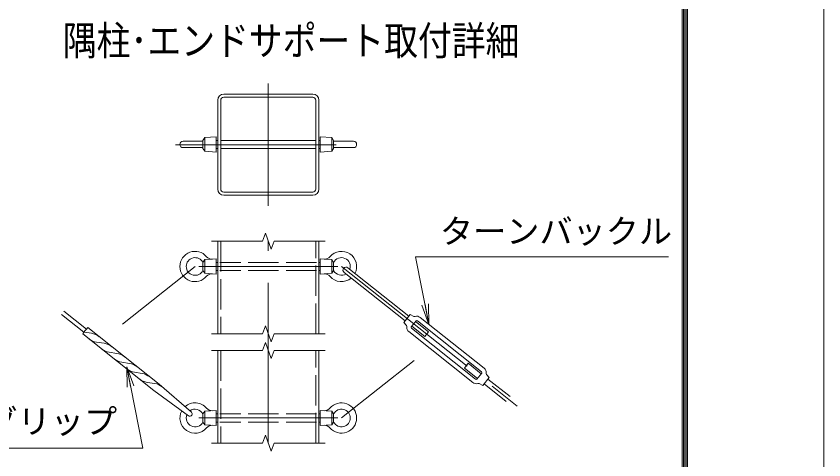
# Model space of a CAD drawing. Units: millimetres at full size; details may follow other scales. Extents: x -16800 to 16800, y -11880 to 11880.
# Drawn here: x 10409 to 16800, y -6187 to -2672 of the extents above; entities that cross this region are included whole.
import ezdxf
from ezdxf.enums import TextEntityAlignment as Align

# ---------------------------------------------------------------- set-up
doc = ezdxf.new("R2010")
doc.units = ezdxf.units.MM
doc.header["$LTSCALE"] = 40
doc.linetypes.add('DASHED', pattern=[7.5, 6, -1.5])
doc.linetypes.add('USER1', pattern=[50.8, 31.75, -6.35, 6.35, -6.35])
for name, color, linetype, lineweight in [('0-0_D-STR1', 1, 'Continuous', 18), ('0-1_D-BMK', 2, 'USER1', 13), ('0-2_D-STR3', 3, 'Continuous', 13), ('0-6_D-STR-DIM', 7, 'Continuous', 13), ('0-7_0', 7, 'Continuous', 18), ('0-9_D-STR-TXT', 7, 'Continuous', 13), ('0-B_D-TTL-TXT', 7, 'Continuous', 13), ('0-C_D-TTL', 7, 'Continuous', 18)]:
    doc.layers.add(name, color=color, linetype=linetype, lineweight=lineweight)
doc.styles.add('ＭＳ ゴシック', font='')
doc.styles.get('ＭＳ ゴシック').set_extended_font_data('MS Gothic')

# ---------------------------------------------------------------- blocks, each defined once
blk = doc.blocks.new('_Open')
at = {"layer": '0-7_0'}
blk.add_line((-40, 6.67), (0, 0), dxfattribs=at)
blk.add_lwpolyline([(-40, -6.67), (0, 0), (-40, 0)], dxfattribs=at)

msp = doc.modelspace()

# ---------------------------------------------------------------- linework, layer by layer
at = {"layer": '0-0_D-STR1'}
for p, q in [((12755.9, -3290.4), (12051.9, -3290.4)), ((12755.9, -3314.4), (12051.9, -3314.4)), ((12003.9, -3338.4), (12003.9, -4042.4)), ((12027.9, -3338.4), (12027.9, -4042.4)), ((12779.9, -4042.4), (12779.9, -3338.4)), ((12803.9, -4042.4), (12803.9, -3338.4)), ((12051.9, -4066.4), (12755.9, -4066.4)), ((12051.9, -4090.4), (12755.9, -4090.4)), ((12003.9, -4455.11), (12003.9, -5188.44)), ((12803.9, -5188.44), (12803.9, -4455.11)), ((12003.9, -5321.78), (12003.9, -6055.11)), ((12803.9, -6055.11), (12803.9, -5321.78))]:
    msp.add_line(p, q, dxfattribs=at)
at = {"layer": '0-0_D-STR1', "linetype": 'DASHED'}
for p, q in [((12027.9, -4455.11), (12027.9, -5188.44)), ((12779.9, -5188.44), (12779.9, -4455.11)), ((12027.9, -5321.78), (12027.9, -6055.11)), ((12779.9, -6055.11), (12779.9, -5321.78))]:
    msp.add_line(p, q, dxfattribs=at)
at = {"layer": '0-0_D-STR1'}
for centre, radius, start, end in [((12051.9, -3338.4), 48, 90, 180), ((12051.9, -3338.4), 24, 90, 180), ((12755.9, -3338.4), 48, 0, 90), ((12755.9, -3338.4), 24, 0, 90), ((12051.9, -4042.4), 48, 180, 270), ((12051.9, -4042.4), 24, 180, 270), ((12755.9, -4042.4), 24, 270, 0), ((12755.9, -4042.4), 48, 270, 0)]:
    msp.add_arc(centre, radius, start, end, dxfattribs=at)
at = {"layer": '0-1_D-BMK'}
for p, q in [((12403.9, -3204.9), (12403.9, -4175.89)), ((11670.35, -3690.4), (13137.45, -3690.4)), ((12403.9, -6055.11), (12403.9, -4455.11)), ((11824.77, -4655.11), (11250.93, -5111.71)), ((11853.9, -4655.11), (12953.9, -4655.11)), ((12983.03, -4655.11), (14492.23, -5855.95)), ((12983.03, -5855.11), (13557.04, -5398.72)), ((11853.9, -5855.11), (12953.9, -5855.11))]:
    msp.add_line(p, q, dxfattribs=at)
at = {"layer": '0-2_D-STR3'}
for p, q in [((11900.77, -3634.55), (11887.03, -3656.55)), ((11992.77, -3628.55), (11900.77, -3634.55)), ((11900.77, -3634.55), (11900.77, -3742.55)), ((11992.77, -3628.55), (11992.77, -3748.55)), ((12815.03, -3628.55), (12815.03, -3748.55)), ((12907.03, -3634.55), (12907.03, -3742.55)), ((11887.03, -3663.55), (11729.77, -3663.55)), ((11887.03, -3656.55), (11887.03, -3720.55)), ((12003.9, -3656.55), (11992.77, -3656.55)), ((12027.9, -3656.55), (12779.9, -3656.55)), ((12803.9, -3656.55), (12815.03, -3656.55)), ((12920.77, -3656.55), (12920.77, -3720.55)), ((12920.77, -3663.55), (13078.03, -3663.55)), ((11887.03, -3713.55), (11729.77, -3713.55)), ((11900.77, -3742.55), (11887.03, -3720.55)), ((11992.77, -3748.55), (11900.77, -3742.55)), ((12003.9, -3720.55), (11992.77, -3720.55)), ((12027.9, -3720.55), (12779.9, -3720.55)), ((12803.9, -3720.55), (12815.03, -3720.55)), ((12815.03, -3748.55), (12907.03, -3742.55)), ((12907.03, -3742.55), (12920.77, -3720.55)), ((12920.77, -3713.55), (13078.03, -3713.55)), ((11900.77, -4601.11), (11887.03, -4623.11)), ((11992.77, -4595.11), (11900.77, -4601.11)), ((11900.77, -4709.11), (11900.77, -4601.11)), ((11992.77, -4595.11), (11992.77, -4715.11)), ((12815.03, -4595.11), (12815.03, -4715.11)), ((12907.03, -4601.11), (12907.03, -4709.11)), ((11887.03, -4623.11), (11887.03, -4687.11)), ((11992.77, -4623.11), (12003.9, -4623.11)), ((12803.9, -4623.11), (12815.03, -4623.11)), ((12920.77, -4623.11), (12920.77, -4687.11)), ((13033.97, -4664.97), (13515.99, -5048.5)), ((11900.77, -4709.11), (11887.03, -4687.11)), ((11992.77, -4715.11), (11900.77, -4709.11)), ((11992.77, -4687.11), (12003.9, -4687.11)), ((12803.9, -4687.11), (12815.03, -4687.11)), ((12815.03, -4715.11), (12907.03, -4709.11)), ((12907.03, -4709.11), (12920.77, -4687.11)), ((13004.08, -4702.53), (13486.1, -5086.06)), ((10767.31, -5034.15), (10945.34, -5175.81)), ((10787.24, -5009.11), (10965.27, -5150.77)), ((13476.14, -5098.58), (13525.95, -5035.98)), ((13525.95, -5035.98), (13554.53, -5050.18)), ((13476.14, -5098.58), (13496.39, -5123.25)), ((13535.58, -5133.1), (13572.94, -5086.15)), ((13569.2, -5090.84), (13672.49, -5173.03)), ((13584.18, -5084.87), (14091.25, -5488.33)), ((13605.35, -5058.26), (14112.42, -5461.73)), ((11004.27, -5183.61), (10946.34, -5174.94)), ((11539.52, -5587.24), (10976.11, -5138.95)), ((13515.69, -5170.95), (14022.76, -5574.41)), ((13536.86, -5144.34), (14043.93, -5547.81)), ((11499.67, -5637.33), (10936.27, -5189.03)), ((11104.43, -5263.31), (11044.09, -5254.28)), ((11204.59, -5343), (11144.25, -5333.98)), ((11304.75, -5422.7), (11244.41, -5413.67)), ((13955.61, -5459.64), (13985.5, -5422.08)), ((13985.5, -5422.08), (14088.79, -5504.27)), ((11404.91, -5502.39), (11344.57, -5493.37)), ((13955.61, -5459.64), (14058.9, -5541.83)), ((14055.17, -5546.53), (14092.53, -5499.58)), ((14142, -5546.61), (14317.12, -5685.95)), ((11505.07, -5582.09), (11444.73, -5573.06)), ((11539.52, -5587.24), (11795.29, -5808.65)), ((14102.15, -5596.69), (14073.57, -5582.5)), ((14112.12, -5584.17), (14287.24, -5723.51)), ((11499.67, -5637.33), (11772.88, -5836.82)), ((11900.77, -5801.11), (11887.03, -5823.11)), ((11992.77, -5795.11), (11900.77, -5801.11)), ((11900.77, -5909.11), (11900.77, -5801.11)), ((11992.77, -5795.11), (11992.77, -5915.11)), ((12815.03, -5795.11), (12815.03, -5915.11)), ((12815.03, -5795.11), (12907.03, -5801.11)), ((12907.03, -5801.11), (12907.03, -5909.11)), ((12907.03, -5801.11), (12920.77, -5823.11)), ((11887.03, -5823.11), (11887.03, -5887.11)), ((11992.77, -5823.11), (12003.9, -5823.11)), ((12803.9, -5823.11), (12815.03, -5823.11)), ((12920.77, -5823.11), (12920.77, -5887.11)), ((11900.77, -5909.11), (11887.03, -5887.11)), ((11992.77, -5915.11), (11900.77, -5909.11)), ((11992.77, -5887.11), (12003.9, -5887.11)), ((12803.9, -5887.11), (12815.03, -5887.11)), ((12815.03, -5915.11), (12907.03, -5909.11)), ((12907.03, -5909.11), (12920.77, -5887.11))]:
    msp.add_line(p, q, dxfattribs=at)
at = {"layer": '0-2_D-STR3', "linetype": 'DASHED'}
for p, q in [((12785.9, -4623.11), (12021.9, -4623.11)), ((12785.9, -4687.11), (12021.9, -4687.11)), ((12785.9, -5823.11), (12021.9, -5823.11)), ((12785.9, -5887.11), (12021.9, -5887.11))]:
    msp.add_line(p, q, dxfattribs=at)
at = {"layer": '0-2_D-STR3'}
for points in [[(12815.03, -3628.55), (12907.03, -3634.55), (12920.77, -3656.55)], [(12815.03, -4595.11), (12907.03, -4601.11), (12920.77, -4623.11)], [(13539.31, -5128.4), (13642.61, -5210.59), (13672.49, -5173.03)], [(14102.15, -5596.69), (14151.96, -5534.09), (14131.71, -5509.43)]]:
    msp.add_lwpolyline(points, dxfattribs=at)
for centre, radius, start, end in [((11729.77, -3688.55), 25, 90, 270), ((13078.03, -3688.55), 25, 270, 90), ((11824.77, -4655.11), 120, 40.33299, 319.66701), ((12983.03, -4655.11), 120, 333.02839, 139.66701), ((11824.77, -4655.11), 70, 27.20289, 332.79711), ((11958.94, -4541.2), 56, 220.33299, 273.7314), ((12848.87, -4541.2), 56, 266.2686, 319.66701), ((12983.03, -4655.11), 70, 341.54247, 152.79711), ((13019.03, -4683.75), 24, 51.49143, 231.49143), ((11958.94, -4769.02), 56, 86.2686, 139.66701), ((12848.87, -4769.02), 56, 40.33299, 93.7314), ((12983.03, -4655.11), 70, 207.20289, 301.44039), ((12983.03, -4655.11), 120, 220.33299, 309.95447), ((13561.65, -5035.85), 16, 243.59068, 287.61032), ((13579.2, -5091.13), 42, 51.49143, 107.61032), ((13579.2, -5091.13), 8, 51.49143, 141.49143), ((11309.23, -5444.9), 452.29, 137.43473, 145.54859), ((13484.03, -5133.4), 16, 355.37255, 39.39218), ((13541.84, -5138.08), 42, 175.37255, 231.49143), ((13541.84, -5138.08), 8, 141.49143, 231.49143), ((11061.84, -5135.6), 120, 231.49173, 261.49182), ((10986.51, -5302.29), 120, 49.121, 81.49181), ((11086.67, -5381.98), 120, 49.121, 81.49181), ((11162, -5215.3), 120, 231.49173, 261.49182), ((11186.83, -5461.68), 120, 49.11991, 81.49181), ((11262.16, -5294.99), 120, 231.49054, 261.49036), ((11287, -5541.38), 120, 49.12006, 81.49181), ((11362.32, -5374.69), 120, 231.49173, 261.49182), ((14086.27, -5494.59), 8, 321.49143, 51.49143), ((14086.27, -5494.59), 42, 355.37255, 51.49143), ((11462.49, -5454.39), 120, 231.49173, 261.49182), ((11387.16, -5621.07), 120, 49.121, 81.49181), ((14048.91, -5541.55), 8, 231.49143, 321.49143), ((14144.08, -5499.27), 16, 175.37255, 219.39218), ((11487.32, -5700.77), 120, 49.11991, 81.49037), ((14048.91, -5541.55), 42, 231.49143, 287.61032), ((14066.46, -5596.83), 16, 63.59068, 107.61032), ((11824.77, -5855.11), 120, 40.33299, 131.53741), ((12983.03, -5855.11), 120, 220.33299, 139.66701), ((11824.77, -5855.11), 120, 151.44538, 319.66701), ((11784.08, -5822.73), 18, 231.48971, 51.48971), ((11824.77, -5855.11), 70, 27.20289, 126.04626), ((11958.94, -5741.2), 56, 220.33299, 273.7314), ((12848.87, -5741.2), 56, 266.2686, 319.66701), ((12983.03, -5855.11), 70, 207.20289, 152.79711), ((11824.77, -5855.11), 70, 156.93654, 332.79711), ((11958.94, -5969.02), 56, 86.2686, 139.66701), ((12848.87, -5969.02), 56, 40.33299, 93.7314)]:
    msp.add_arc(centre, radius, start, end, dxfattribs=at)
at = {"layer": '0-6_D-STR-DIM'}
for p, q in [((12380.82, -4391.68), (12357.73, -4455.11)), ((12426.99, -4518.54), (12380.82, -4391.68)), ((11953.9, -4455.11), (12357.73, -4455.11)), ((12450.08, -4455.11), (12426.99, -4518.54)), ((12450.08, -4455.11), (12853.9, -4455.11)), ((12380.82, -5125.01), (12357.73, -5188.44)), ((12426.99, -5251.87), (12380.82, -5125.01)), ((11953.9, -5188.44), (12357.73, -5188.44)), ((12450.08, -5188.44), (12426.99, -5251.87)), ((12450.08, -5188.44), (12853.9, -5188.44)), ((12380.82, -5258.35), (12357.73, -5321.78)), ((12426.99, -5385.21), (12380.82, -5258.35)), ((11953.9, -5321.78), (12357.73, -5321.78)), ((12450.08, -5321.78), (12426.99, -5385.21)), ((12450.08, -5321.78), (12853.9, -5321.78)), ((12380.82, -5991.68), (12357.73, -6055.11)), ((12426.99, -6118.54), (12380.82, -5991.68)), ((11953.9, -6055.11), (12357.73, -6055.11)), ((12450.08, -6055.11), (12426.99, -6118.54)), ((12450.08, -6055.11), (12853.9, -6055.11))]:
    msp.add_line(p, q, dxfattribs=at)
at = {"layer": '0-9_D-STR-TXT'}
for points in [[(15570.39, -4579.5), (13569.74, -4579.5), (13675.2, -5112.19)], [(9644.16, -6093.46), (11410.3, -6093.46), (11284.14, -5450.93)]]:
    msp.add_lwpolyline(points, dxfattribs=at)
at = {"layer": '0-C_D-TTL', "color": 2}
msp.add_lwpolyline([(-16800, 11880), (16800, 11880), (16800, -11880), (-16800, -11880)], close=True, dxfattribs=at)
at = {"layer": '0-C_D-TTL'}
for points in [[(-15720, 11000), (15720, 11000), (15720, -11000), (-15720, -11000)], [(-15710, 10990), (15710, 10990), (15710, -10990), (-15710, -10990)], [(-15700, 10980), (15700, 10980), (15700, -10980), (-15700, -10980)], [(-15690, 10970), (15690, 10970), (15690, -10970), (-15690, -10970)], [(-15680, 10960), (15680, 10960), (15680, -10960), (-15680, -10960)]]:
    msp.add_lwpolyline(points, close=True, dxfattribs=at)

# ---------------------------------------------------------------- block references
at = {"layer": '0-9_D-STR-TXT', "xscale": 4, "yscale": 4}
for p, rotation in [((13675.58, -5114.15), 281.1979), ((11283.75, -5448.96), 101.10829)]:
    msp.add_blockref('_Open', p, dxfattribs=dict(at, rotation=rotation))

# ---------------------------------------------------------------- texts
at = {"layer": '0-9_D-STR-TXT', "style": 'ＭＳ ゴシック'}
for s, p in [('ターンバックル', (13762.27, -4529.67)), ('巻付グリップ', (9633, -6035.5))]:
    msp.add_text(s, height=192.4, dxfattribs=at).set_placement(p, align=Align.BOTTOM_LEFT)
at = {"layer": '0-B_D-TTL-TXT', "style": 'ＭＳ ゴシック', "width": 0.85}
msp.add_text('隅柱･エンドサポート取付詳細', height=230.8, dxfattribs=at).set_placement((10778.52, -3050.99), align=Align.BOTTOM_LEFT)

doc.saveas('drawing.dxf')
